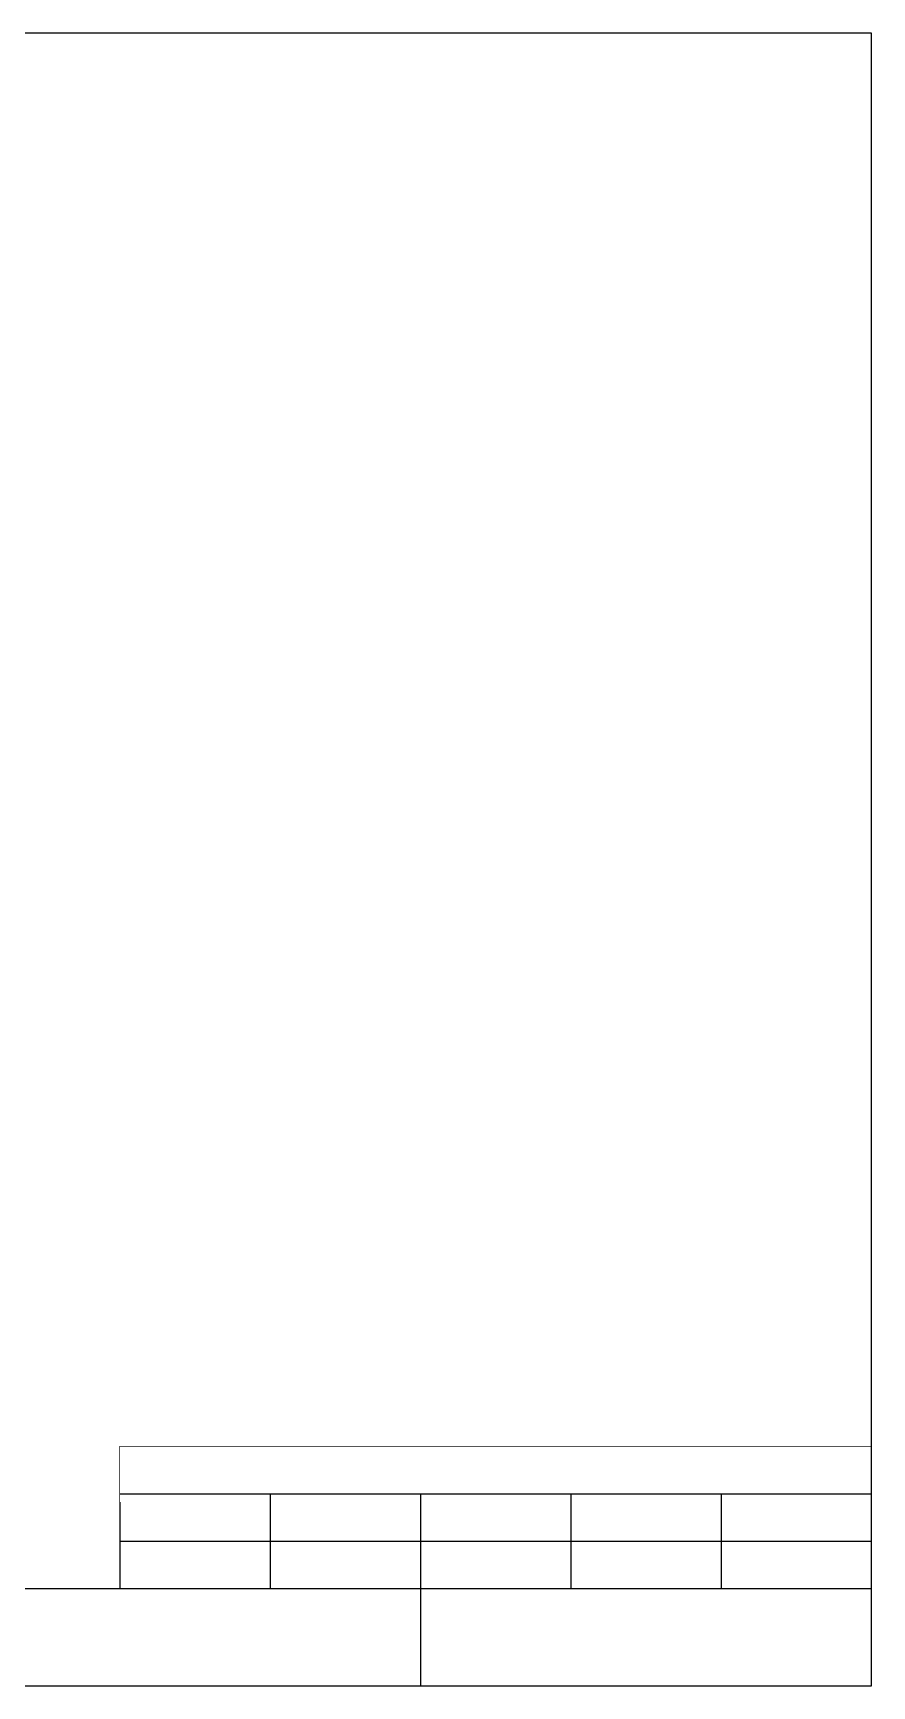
# Model space of a CAD drawing. Extents: x 9028 to 51035, y 9955 to 39655.
# Drawn here: x 35972 to 51035, y 9955 to 39655 of the extents above; entities that cross this region are included whole.
import ezdxf

# ---------------------------------------------------------------- set-up
doc = ezdxf.new("R2010")
doc.units = 0
doc.header["$LTSCALE"] = 1000
doc.header["$MEASUREMENT"] = 0
doc.layers.add('A-PUB_TAB', color=7, linetype='Continuous')
doc.layers.add('A-PUB_TITLE', color=4, linetype='Continuous')

msp = doc.modelspace()

# ---------------------------------------------------------------- linework, layer by layer
at = {"layer": 'A-PUB_TAB'}
for p, q in [((40228, 13408), (40228, 11705)), ((42928, 13408), (42928, 11705)), ((45628, 13408), (45628, 11705)), ((48328, 13408), (48328, 11705))]:
    msp.add_line(p, q, dxfattribs=at)
at = {"layer": 'A-PUB_TAB', "const_width": 14}
msp.add_lwpolyline([(37528, 11705), (51028, 11705), (51028, 14260), (37528, 14260)], close=True, dxfattribs=at)
at = {"layer": 'A-PUB_TAB'}
for points in [[(37528, 13408), (51028, 13408)], [(37528, 13257), (37528, 11705)], [(37528, 12557), (51028, 12557)]]:
    msp.add_lwpolyline(points, dxfattribs=at)
at = {"layer": 'A-PUB_TITLE'}
for p, q in [((9028, 11705), (51028, 11705)), ((42928, 11705), (42928, 9955))]:
    msp.add_line(p, q, dxfattribs=at)
msp.add_lwpolyline([(9028, 9955), (51028, 9955), (51028, 39655), (9028, 39655)], close=True, dxfattribs=at)

doc.saveas('drawing.dxf')
